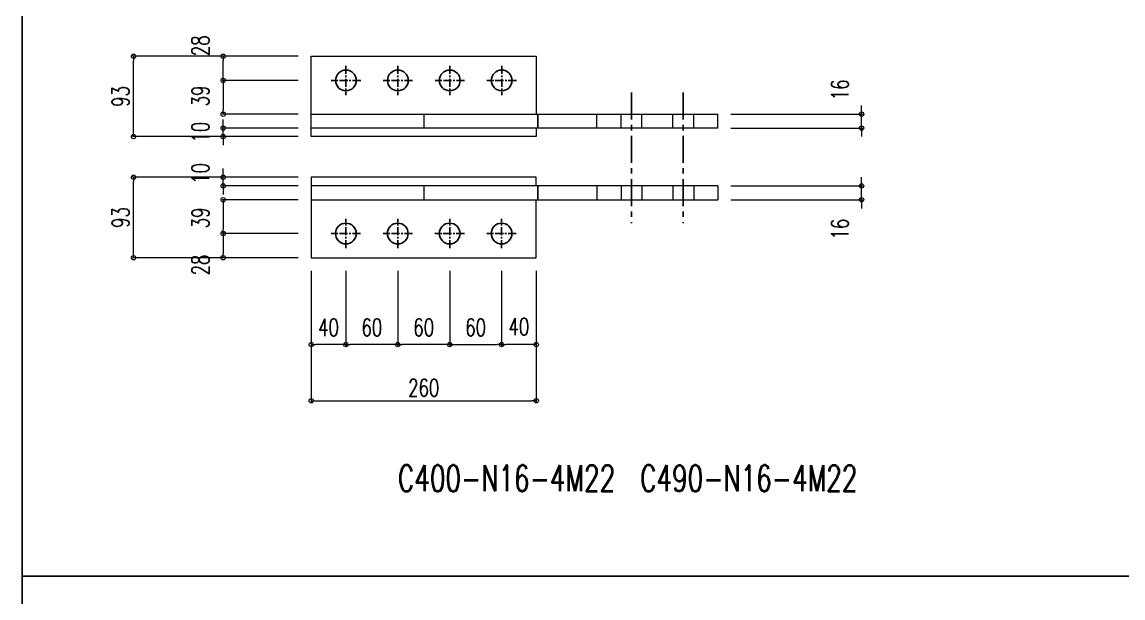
# Model space of a CAD drawing. Header units: millimetres. Extents: x -4568 to 36914, y -114 to 17788.
# Drawn here: x 23852 to 25124, y 10770 to 11436 of the extents above; entities that cross this region are included whole.
import ezdxf

# ---------------------------------------------------------------- set-up
doc = ezdxf.new("R2010")
doc.units = ezdxf.units.MM
doc.header["$LTSCALE"] = 5
for name, pattern in [('ACAD_ISO03W100', [30, 12, -18]), ('CENTER1', [10, 6.25, -1.25, 1.25, -1.25]), ('JIS_08_50', [53, 50, -1.125, 0.75, -1.125])]:
    doc.linetypes.add(name, pattern=pattern)
doc.layers.get('0').update_dxf_attribs({"color": 255})
doc.layers.get('DEFPOINTS').update_dxf_attribs({"color": 255})
for name, color, linetype in [('01', 7, 'Continuous'), ('CENTER', 2, 'JIS_08_50'), ('寸法', 4, 'Continuous'), ('補助線', 7, 'ACAD_ISO03W100'), ('金物', 142, 'Continuous')]:
    doc.layers.add(name, color=color, linetype=linetype)
doc.styles.add('KANJI', font='simplex.shx', dxfattribs={"width": 0.7, "bigfont": 'extfont2.shx'})
doc.styles.add('SUNPOU2', font='simplex.shx', dxfattribs={"width": 0.7, "height": 50, "bigfont": 'extfont2.shx'})
doc.dimstyles.new('一般寸法-小さめ', dxfattribs={"dimscale": 10, "dimtxt": 2, "dimasz": 0.5, "dimexe": 0.125, "dimexo": 1.5, "dimgap": 0.5, "dimtad": 1, "dimtxsty": 'KANJI', "dimblk": 'ORIGIN', "dimcen": 0, "dimclrd": 256, "dimclre": 256, "dimclrt": 256, "dimadec": 0, "dimazin": 0, "dimtfac": 1, "dimtmove": 2, "dimatfit": 2, "dimfxl": 1, "dimtolj": 2, "dimlwd": 5, "dimlwe": 5, "dimarcsym": 0})

# ---------------------------------------------------------------- blocks, each defined once
blk = doc.blocks.new('_Origin')
at = {"color": 0, "linetype": 'ByBlock', "lineweight": -2}
blk.add_line((0, 0), (-1, 0), dxfattribs=at)
blk.add_circle((0, 0), 0.5, dxfattribs=at)
blk = doc.blocks.new('*D248')
at = {"layer": 'DEFPOINTS', "color": 0, "transparency": 16777216}
for p in [(24084.3, 11396), (24186.1, 11396), (24186.1, 11368)]:
    blk.add_point(p, dxfattribs=at)
at = {"layer": '寸法', "lineweight": 5, "transparency": 16777216}
for p, q in [((24171.1, 11396), (24083, 11396)), ((24084.3, 11373), (24084.3, 11391)), ((24171.1, 11368), (24083, 11368))]:
    blk.add_line(p, q, dxfattribs=at)
at = {"layer": '寸法', "lineweight": 5, "transparency": 16777216, "xscale": 5, "yscale": 5, "zscale": 5}
for p, rotation in [((24084.3, 11396), 90), ((24084.3, 11368), 270)]:
    blk.add_blockref('_Origin', p, dxfattribs=dict(at, rotation=rotation))
at = {"layer": '寸法', "transparency": 16777216, "insert": (24058, 11408.1), "char_height": 20, "attachment_point": 5, "rotation": 90, "style": 'KANJI'}
blk.add_mtext('\\A2;28', dxfattribs=at)
blk = doc.blocks.new('*D493')
at = {"layer": 'DEFPOINTS', "color": 0, "transparency": 16777216}
for p in [(23980.7, 11396), (24186.1, 11396), (24186.1, 11303)]:
    blk.add_point(p, dxfattribs=at)
at = {"layer": '寸法', "lineweight": 5, "transparency": 16777216}
for p, q in [((24171.1, 11396), (23979.4, 11396)), ((23980.7, 11308), (23980.7, 11391)), ((24171.1, 11303), (23979.4, 11303))]:
    blk.add_line(p, q, dxfattribs=at)
at = {"layer": '寸法', "lineweight": 5, "transparency": 16777216, "xscale": 5, "yscale": 5, "zscale": 5}
for p, rotation in [((23980.7, 11396), 90), ((23980.7, 11303), 270)]:
    blk.add_blockref('_Origin', p, dxfattribs=dict(at, rotation=rotation))
at = {"layer": '寸法', "transparency": 16777216, "insert": (23965.7, 11349.5), "char_height": 20, "attachment_point": 5, "rotation": 90, "style": 'KANJI'}
blk.add_mtext('\\A2;93', dxfattribs=at)
blk = doc.blocks.new('*D249')
at = {"layer": 'DEFPOINTS', "color": 0, "transparency": 16777216}
for p in [(24656.1, 11246), (24822.2, 11246), (24656.1, 11230)]:
    blk.add_point(p, dxfattribs=at)
at = {"layer": '寸法', "lineweight": 5, "transparency": 16777216}
for p, q in [((24822.2, 11251), (24822.2, 11256)), ((24671.1, 11246), (24823.5, 11246)), ((24822.2, 11230), (24822.2, 11246)), ((24671.1, 11230), (24823.5, 11230)), ((24822.2, 11225), (24822.2, 11220))]:
    blk.add_line(p, q, dxfattribs=at)
at = {"layer": '寸法', "lineweight": 5, "transparency": 16777216, "xscale": 5, "yscale": 5, "zscale": 5}
for p, rotation in [((24822.2, 11246), 270), ((24822.2, 11230), 90)]:
    blk.add_blockref('_Origin', p, dxfattribs=dict(at, rotation=rotation))
at = {"layer": '寸法', "transparency": 16777216, "insert": (24797.2, 11196.1), "char_height": 20, "attachment_point": 5, "rotation": 90, "style": 'KANJI'}
blk.add_mtext('\\A2;16', dxfattribs=at)
blk = doc.blocks.new('*D494')
at = {"layer": 'DEFPOINTS', "color": 0, "transparency": 16777216}
for p in [(24656.1, 11329), (24822.2, 11329), (24656.1, 11313)]:
    blk.add_point(p, dxfattribs=at)
at = {"layer": '寸法', "lineweight": 5, "transparency": 16777216}
for p, q in [((24822.2, 11334), (24822.2, 11339)), ((24671.1, 11329), (24823.5, 11329)), ((24822.2, 11313), (24822.2, 11329)), ((24671.1, 11313), (24823.5, 11313)), ((24822.2, 11308), (24822.2, 11303))]:
    blk.add_line(p, q, dxfattribs=at)
at = {"layer": '寸法', "lineweight": 5, "transparency": 16777216, "xscale": 5, "yscale": 5, "zscale": 5}
for p, rotation in [((24822.2, 11329), 270), ((24822.2, 11313), 90)]:
    blk.add_blockref('_Origin', p, dxfattribs=dict(at, rotation=rotation))
at = {"layer": '寸法', "transparency": 16777216, "insert": (24797.2, 11357.1), "char_height": 20, "attachment_point": 5, "rotation": 90, "style": 'KANJI'}
blk.add_mtext('\\A2;16', dxfattribs=at)
blk = doc.blocks.new('*D495')
at = {"layer": 'DEFPOINTS', "color": 0, "transparency": 16777216}
for p in [(24084.3, 11313), (24186.1, 11313), (24186.1, 11303)]:
    blk.add_point(p, dxfattribs=at)
at = {"layer": '寸法', "lineweight": 5, "transparency": 16777216}
for p, q in [((24171.1, 11313), (24083, 11313)), ((24084.3, 11318), (24084.3, 11323)), ((24084.3, 11303), (24084.3, 11313)), ((24171.1, 11303), (24083, 11303)), ((24084.3, 11298), (24084.3, 11293))]:
    blk.add_line(p, q, dxfattribs=at)
at = {"layer": '寸法', "lineweight": 5, "transparency": 16777216, "xscale": 5, "yscale": 5, "zscale": 5}
for p, rotation in [((24084.3, 11313), 270), ((24084.3, 11303), 90)]:
    blk.add_blockref('_Origin', p, dxfattribs=dict(at, rotation=rotation))
at = {"layer": '寸法', "transparency": 16777216, "insert": (24058, 11308.2), "char_height": 20, "attachment_point": 5, "rotation": 90, "style": 'KANJI'}
blk.add_mtext('\\A2;10', dxfattribs=at)
blk = doc.blocks.new('*D253')
at = {"layer": 'DEFPOINTS', "color": 0, "transparency": 16777216}
for p in [(24186.1, 11191), (24084.3, 11163), (24186.1, 11163)]:
    blk.add_point(p, dxfattribs=at)
at = {"layer": '寸法', "lineweight": 5, "transparency": 16777216}
for p, q in [((24171.1, 11191), (24083, 11191)), ((24084.3, 11186), (24084.3, 11168)), ((24171.1, 11163), (24083, 11163))]:
    blk.add_line(p, q, dxfattribs=at)
at = {"layer": '寸法', "lineweight": 5, "transparency": 16777216, "xscale": 5, "yscale": 5, "zscale": 5}
for p, rotation in [((24084.3, 11191), 90), ((24084.3, 11163), 270)]:
    blk.add_blockref('_Origin', p, dxfattribs=dict(at, rotation=rotation))
at = {"layer": '寸法', "transparency": 16777216, "insert": (24058, 11154.6), "char_height": 20, "attachment_point": 5, "rotation": 90, "style": 'KANJI'}
blk.add_mtext('\\A2;28', dxfattribs=at)
blk = doc.blocks.new('*D498')
at = {"layer": 'DEFPOINTS', "color": 0, "transparency": 16777216}
for p in [(23980.7, 11256), (24186.1, 11256), (24186.1, 11163)]:
    blk.add_point(p, dxfattribs=at)
at = {"layer": '寸法', "lineweight": 5, "transparency": 16777216}
for p, q in [((24171.1, 11256), (23979.4, 11256)), ((23980.7, 11168), (23980.7, 11251)), ((24171.1, 11163), (23979.4, 11163))]:
    blk.add_line(p, q, dxfattribs=at)
at = {"layer": '寸法', "lineweight": 5, "transparency": 16777216, "xscale": 5, "yscale": 5, "zscale": 5}
for p, rotation in [((23980.7, 11256), 90), ((23980.7, 11163), 270)]:
    blk.add_blockref('_Origin', p, dxfattribs=dict(at, rotation=rotation))
at = {"layer": '寸法', "transparency": 16777216, "insert": (23965.7, 11209.5), "char_height": 20, "attachment_point": 5, "rotation": 90, "style": 'KANJI'}
blk.add_mtext('\\A2;93', dxfattribs=at)
blk = doc.blocks.new('*D254')
at = {"layer": 'DEFPOINTS', "color": 0, "transparency": 16777216}
for p in [(24084.3, 11256), (24186.1, 11256), (24186.1, 11246)]:
    blk.add_point(p, dxfattribs=at)
at = {"layer": '寸法', "lineweight": 5, "transparency": 16777216}
for p, q in [((24084.3, 11261), (24084.3, 11266)), ((24171.1, 11256), (24083, 11256)), ((24084.3, 11246), (24084.3, 11256)), ((24171.1, 11246), (24083, 11246)), ((24084.3, 11241), (24084.3, 11236))]:
    blk.add_line(p, q, dxfattribs=at)
at = {"layer": '寸法', "lineweight": 5, "transparency": 16777216, "xscale": 5, "yscale": 5, "zscale": 5}
for p, rotation in [((24084.3, 11256), 270), ((24084.3, 11246), 90)]:
    blk.add_blockref('_Origin', p, dxfattribs=dict(at, rotation=rotation))
at = {"layer": '寸法', "transparency": 16777216, "insert": (24058, 11260.5), "char_height": 20, "attachment_point": 5, "rotation": 90, "style": 'KANJI'}
blk.add_mtext('\\A2;10', dxfattribs=at)
blk = doc.blocks.new('*D499')
at = {"layer": 'DEFPOINTS', "color": 0, "transparency": 16777216}
for p in [(24186.1, 11163), (24446.1, 11163), (24446.1, 10997.6)]:
    blk.add_point(p, dxfattribs=at)
at = {"layer": '寸法', "lineweight": 5, "transparency": 16777216}
for p, q in [((24186.1, 11148), (24186.1, 10996.4)), ((24446.1, 11148), (24446.1, 10996.4)), ((24191.1, 10997.6), (24441.1, 10997.6))]:
    blk.add_line(p, q, dxfattribs=at)
at = {"layer": '寸法', "lineweight": 5, "transparency": 16777216, "xscale": 5, "yscale": 5, "zscale": 5, "rotation": 180}
blk.add_blockref('_Origin', (24186.1, 10997.6), dxfattribs=at)
at = {"layer": '寸法', "lineweight": 5, "transparency": 16777216, "xscale": 5, "yscale": 5, "zscale": 5}
blk.add_blockref('_Origin', (24446.1, 10997.6), dxfattribs=at)
at = {"layer": '寸法', "transparency": 16777216, "insert": (24316.1, 11012.6), "char_height": 20, "attachment_point": 5, "style": 'KANJI'}
blk.add_mtext('\\A2;260', dxfattribs=at)
blk = doc.blocks.new('*D255')
at = {"layer": 'DEFPOINTS', "color": 0, "transparency": 16777216}
for p in [(24186.1, 11163), (24226.1, 11163), (24186.1, 11062.5)]:
    blk.add_point(p, dxfattribs=at)
at = {"layer": '寸法', "lineweight": 5, "transparency": 16777216}
for p, q in [((24186.1, 11148), (24186.1, 11061.3)), ((24226.1, 11148), (24226.1, 11061.3)), ((24221.1, 11062.5), (24191.1, 11062.5))]:
    blk.add_line(p, q, dxfattribs=at)
at = {"layer": '寸法', "lineweight": 5, "transparency": 16777216, "xscale": 5, "yscale": 5, "zscale": 5, "rotation": 180}
blk.add_blockref('_Origin', (24186.1, 11062.5), dxfattribs=at)
at = {"layer": '寸法', "lineweight": 5, "transparency": 16777216, "xscale": 5, "yscale": 5, "zscale": 5}
blk.add_blockref('_Origin', (24226.1, 11062.5), dxfattribs=at)
at = {"layer": '寸法', "transparency": 16777216, "insert": (24206.1, 11082.5), "char_height": 20, "attachment_point": 5, "style": 'KANJI'}
blk.add_mtext('\\A2;40', dxfattribs=at)
blk = doc.blocks.new('*D256')
at = {"layer": 'DEFPOINTS', "color": 0, "transparency": 16777216}
for p in [(24226.1, 11163), (24286.1, 11163), (24226.1, 11062.5)]:
    blk.add_point(p, dxfattribs=at)
at = {"layer": '寸法', "lineweight": 5, "transparency": 16777216}
for p, q in [((24226.1, 11148), (24226.1, 11061.3)), ((24286.1, 11148), (24286.1, 11061.3)), ((24281.1, 11062.5), (24231.1, 11062.5))]:
    blk.add_line(p, q, dxfattribs=at)
at = {"layer": '寸法', "lineweight": 5, "transparency": 16777216, "xscale": 5, "yscale": 5, "zscale": 5, "rotation": 180}
blk.add_blockref('_Origin', (24226.1, 11062.5), dxfattribs=at)
at = {"layer": '寸法', "lineweight": 5, "transparency": 16777216, "xscale": 5, "yscale": 5, "zscale": 5}
blk.add_blockref('_Origin', (24286.1, 11062.5), dxfattribs=at)
at = {"layer": '寸法', "transparency": 16777216, "insert": (24256.1, 11082.5), "char_height": 20, "attachment_point": 5, "style": 'KANJI'}
blk.add_mtext('\\A2;60', dxfattribs=at)
blk = doc.blocks.new('*D257')
at = {"layer": 'DEFPOINTS', "color": 0, "transparency": 16777216}
for p in [(24286.1, 11163), (24346.1, 11163), (24286.1, 11062.5)]:
    blk.add_point(p, dxfattribs=at)
at = {"layer": '寸法', "lineweight": 5, "transparency": 16777216}
for p, q in [((24286.1, 11148), (24286.1, 11061.3)), ((24346.1, 11148), (24346.1, 11061.3)), ((24341.1, 11062.5), (24291.1, 11062.5))]:
    blk.add_line(p, q, dxfattribs=at)
at = {"layer": '寸法', "lineweight": 5, "transparency": 16777216, "xscale": 5, "yscale": 5, "zscale": 5, "rotation": 180}
blk.add_blockref('_Origin', (24286.1, 11062.5), dxfattribs=at)
at = {"layer": '寸法', "lineweight": 5, "transparency": 16777216, "xscale": 5, "yscale": 5, "zscale": 5}
blk.add_blockref('_Origin', (24346.1, 11062.5), dxfattribs=at)
at = {"layer": '寸法', "transparency": 16777216, "insert": (24316.1, 11082.5), "char_height": 20, "attachment_point": 5, "style": 'KANJI'}
blk.add_mtext('\\A2;60', dxfattribs=at)
blk = doc.blocks.new('*D258')
at = {"layer": 'DEFPOINTS', "color": 0, "transparency": 16777216}
for p in [(24346.1, 11163), (24406.1, 11163), (24406.1, 11062.5)]:
    blk.add_point(p, dxfattribs=at)
at = {"layer": '寸法', "lineweight": 5, "transparency": 16777216}
for p, q in [((24346.1, 11148), (24346.1, 11061.3)), ((24406.1, 11148), (24406.1, 11061.3)), ((24351.1, 11062.5), (24401.1, 11062.5))]:
    blk.add_line(p, q, dxfattribs=at)
at = {"layer": '寸法', "lineweight": 5, "transparency": 16777216, "xscale": 5, "yscale": 5, "zscale": 5, "rotation": 180}
blk.add_blockref('_Origin', (24346.1, 11062.5), dxfattribs=at)
at = {"layer": '寸法', "lineweight": 5, "transparency": 16777216, "xscale": 5, "yscale": 5, "zscale": 5}
blk.add_blockref('_Origin', (24406.1, 11062.5), dxfattribs=at)
at = {"layer": '寸法', "transparency": 16777216, "insert": (24376.1, 11082.5), "char_height": 20, "attachment_point": 5, "style": 'KANJI'}
blk.add_mtext('\\A2;60', dxfattribs=at)
blk = doc.blocks.new('*D259')
at = {"layer": 'DEFPOINTS', "color": 0, "transparency": 16777216}
for p in [(24406.1, 11163), (24446.1, 11163), (24406.1, 11062.5)]:
    blk.add_point(p, dxfattribs=at)
at = {"layer": '寸法', "lineweight": 5, "transparency": 16777216}
for p, q in [((24406.1, 11148), (24406.1, 11061.3)), ((24446.1, 11148), (24446.1, 11061.3)), ((24441.1, 11062.5), (24411.1, 11062.5))]:
    blk.add_line(p, q, dxfattribs=at)
at = {"layer": '寸法', "lineweight": 5, "transparency": 16777216, "xscale": 5, "yscale": 5, "zscale": 5, "rotation": 180}
blk.add_blockref('_Origin', (24406.1, 11062.5), dxfattribs=at)
at = {"layer": '寸法', "lineweight": 5, "transparency": 16777216, "xscale": 5, "yscale": 5, "zscale": 5}
blk.add_blockref('_Origin', (24446.1, 11062.5), dxfattribs=at)
at = {"layer": '寸法', "transparency": 16777216, "insert": (24426.1, 11083.3), "char_height": 20, "attachment_point": 5, "style": 'KANJI'}
blk.add_mtext('\\A2;40', dxfattribs=at)
blk = doc.blocks.new('*D261')
at = {"layer": 'DEFPOINTS', "color": 0, "transparency": 16777216}
for p in [(24186.1, 11368), (24084.3, 11329), (24186.1, 11329)]:
    blk.add_point(p, dxfattribs=at)
at = {"layer": '寸法', "lineweight": 5, "transparency": 16777216}
for p, q in [((24171.1, 11368), (24083, 11368)), ((24084.3, 11363), (24084.3, 11334)), ((24171.1, 11329), (24083, 11329))]:
    blk.add_line(p, q, dxfattribs=at)
at = {"layer": '寸法', "lineweight": 5, "transparency": 16777216, "xscale": 5, "yscale": 5, "zscale": 5}
for p, rotation in [((24084.3, 11368), 90), ((24084.3, 11329), 270)]:
    blk.add_blockref('_Origin', p, dxfattribs=dict(at, rotation=rotation))
at = {"layer": '寸法', "transparency": 16777216, "insert": (24058, 11350), "char_height": 20, "attachment_point": 5, "rotation": 90, "style": 'KANJI'}
blk.add_mtext('\\A2;39', dxfattribs=at)
blk = doc.blocks.new('*D262')
at = {"layer": 'DEFPOINTS', "color": 0, "transparency": 16777216}
for p in [(24186.1, 11230), (24084.3, 11191), (24186.1, 11191)]:
    blk.add_point(p, dxfattribs=at)
at = {"layer": '寸法', "lineweight": 5, "transparency": 16777216}
for p, q in [((24171.1, 11230), (24083, 11230)), ((24084.3, 11225), (24084.3, 11196)), ((24171.1, 11191), (24083, 11191))]:
    blk.add_line(p, q, dxfattribs=at)
at = {"layer": '寸法', "lineweight": 5, "transparency": 16777216, "xscale": 5, "yscale": 5, "zscale": 5}
for p, rotation in [((24084.3, 11230), 90), ((24084.3, 11191), 270)]:
    blk.add_blockref('_Origin', p, dxfattribs=dict(at, rotation=rotation))
at = {"layer": '寸法', "transparency": 16777216, "insert": (24058, 11209), "char_height": 20, "attachment_point": 5, "rotation": 90, "style": 'KANJI'}
blk.add_mtext('\\A2;39', dxfattribs=at)

msp = doc.modelspace()

# ---------------------------------------------------------------- linework, layer by layer
at = {"layer": '01', "ltscale": 2}
for points in [[(23851.831, 11896.004), (25251.831, 11896.004), (25251.831, 10794.886), (23851.831, 10794.886)], [(23851.831, 10794.886), (26651.831, 10794.886), (26651.831, 10645.542), (23851.831, 10645.542)]]:
    msp.add_lwpolyline(points, close=True, dxfattribs=at)
at = {"layer": 'CENTER', "color": 7, "linetype": 'CENTER1'}
for p, q in [((24556.106, 11354.004), (24556.106, 11203.004)), ((24616.106, 11354.004), (24616.106, 11203.004))]:
    msp.add_line(p, q, dxfattribs=at)
at = {"layer": '寸法', "linetype": 'CENTER1', "ltscale": 0.3}
for p, q in [((24226.217, 11385.007), (24226.217, 11351.007)), ((24286.217, 11385.007), (24286.217, 11351.007)), ((24346.217, 11385.007), (24346.217, 11351.007)), ((24406.217, 11385.007), (24406.217, 11351.007)), ((24243.217, 11368.007), (24209.217, 11368.007)), ((24303.217, 11368.007), (24269.217, 11368.007)), ((24363.217, 11368.007), (24329.217, 11368.007)), ((24423.217, 11368.007), (24389.217, 11368.007)), ((24226.106, 11174.004), (24226.106, 11208.004)), ((24286.106, 11174.004), (24286.106, 11208.004)), ((24346.106, 11174.004), (24346.106, 11208.004)), ((24406.106, 11174.004), (24406.106, 11208.004)), ((24243.106, 11191.004), (24209.106, 11191.004)), ((24303.106, 11191.004), (24269.106, 11191.004)), ((24363.106, 11191.004), (24329.106, 11191.004)), ((24423.106, 11191.004), (24389.106, 11191.004))]:
    msp.add_line(p, q, dxfattribs=at)
at = {"layer": '補助線', "lineweight": 18}
for p, q in [((24544.106, 11313.004), (24544.106, 11329.004)), ((24568.106, 11313.004), (24568.106, 11329.004)), ((24604.106, 11313.004), (24604.106, 11329.004)), ((24628.106, 11313.004), (24628.106, 11329.004)), ((24544.106, 11246.004), (24544.106, 11230.004)), ((24568.106, 11246.004), (24568.106, 11230.004)), ((24604.106, 11246.004), (24604.106, 11230.004)), ((24628.106, 11246.004), (24628.106, 11230.004))]:
    msp.add_line(p, q, dxfattribs=at)
at = {"layer": '金物', "lineweight": 18}
for p, q in [((24186.106, 11303.004), (24186.106, 11396.004)), ((24186.106, 11396.004), (24446.106, 11396.004)), ((24446.106, 11396.004), (24446.106, 11329.004)), ((24186.106, 11329.004), (24656.106, 11329.004)), ((24316.106, 11329.004), (24316.106, 11313.004)), ((24516.106, 11313.004), (24516.106, 11329.004)), ((24656.106, 11313.004), (24656.106, 11329.004)), ((24656.106, 11313.004), (24186.106, 11313.004)), ((24446.106, 11313.004), (24446.106, 11303.004)), ((24446.106, 11303.004), (24186.106, 11303.004)), ((24186.106, 11256.004), (24186.106, 11163.004)), ((24446.106, 11256.004), (24186.106, 11256.004)), ((24446.106, 11246.004), (24446.106, 11256.004)), ((24656.106, 11246.004), (24186.106, 11246.004)), ((24316.106, 11246.004), (24316.106, 11230.004)), ((24516.106, 11246.004), (24516.106, 11230.004)), ((24656.106, 11246.004), (24656.106, 11230.004)), ((24186.106, 11230.004), (24656.106, 11230.004)), ((24446.106, 11163.004), (24446.106, 11230.004)), ((24186.106, 11163.004), (24446.106, 11163.004))]:
    msp.add_line(p, q, dxfattribs=at)
at = {"layer": '金物', "ltscale": 2}
for p, q in [((24448.106, 11329.004), (24448.106, 11313.004)), ((24448.106, 11246.004), (24448.106, 11230.004))]:
    msp.add_line(p, q, dxfattribs=at)
at = {"layer": '金物', "ltscale": 2.5}
for centre in [(24226.217, 11368.007), (24286.217, 11368.007), (24346.217, 11368.007), (24406.217, 11368.007), (24226.106, 11191.004), (24286.106, 11191.004), (24346.106, 11191.004), (24406.106, 11191.004)]:
    msp.add_circle(centre, 12, dxfattribs=at)

# ---------------------------------------------------------------- texts
at = {"layer": '寸法', "ltscale": 2, "insert": (24551.831, 10907.987), "char_height": 30, "width": 1400, "attachment_point": 5, "style": 'SUNPOU2'}
msp.add_mtext('C400-N16-4M22  C490-N16-4M22', dxfattribs=at)

# ---------------------------------------------------------------- dimensions: what is measured, and where the dimension line sits
at = {"layer": '寸法'}
for base, p1, p2, angle, picture, middle in [((24084.298, 11396.004), (24186.106, 11368.007), (24186.106, 11396.004), 90, '*D248', (24058.048, 11408.095)), ((24084.298, 11329.004), (24186.106, 11368.007), (24186.106, 11329.004), 90, '*D261', (24058.048, 11350.004)), ((24822.226, 11329.004), (24656.106, 11313.004), (24656.106, 11329.004), 270, '*D494', (24797.226, 11357.134)), ((24084.298, 11313.004), (24186.106, 11303.004), (24186.106, 11313.004), 270, '*D495', (24058.048, 11308.153)), ((24084.298, 11256.004), (24186.106, 11246.004), (24186.106, 11256.004), 270, '*D254', (24058.048, 11260.461)), ((24822.226, 11246.004), (24656.106, 11230.004), (24656.106, 11246.004), 270, '*D249', (24797.226, 11196.126)), ((24084.298, 11191.004), (24186.106, 11230.004), (24186.106, 11191.004), 90, '*D262', (24058.048, 11209.004)), ((24084.298, 11163.004), (24186.106, 11191.004), (24186.106, 11163.004), 90, '*D253', (24058.048, 11154.56))]:
    dim = msp.add_linear_dim(base=base, p1=p1, p2=p2, angle=angle, dimstyle='一般寸法-小さめ', dxfattribs=at)
    dim.commit()
    dim.dimension.update_dxf_attribs({"geometry": picture, "text_midpoint": middle, "dimtype": 160})
for base, p1, p2, picture, middle in [((23980.679, 11396.004), (24186.106, 11303.004), (24186.106, 11396.004), '*D493', (23965.679, 11349.504)), ((23980.679, 11256.004), (24186.106, 11163.004), (24186.106, 11256.004), '*D498', (23965.679, 11209.504))]:
    dim = msp.add_linear_dim(base=base, p1=p1, p2=p2, angle=270, dimstyle='一般寸法-小さめ', dxfattribs=at)
    dim.commit()
    dim.dimension.update_dxf_attribs({"geometry": picture, "text_midpoint": middle})
dim = msp.add_linear_dim(base=(24446.106, 10997.647), p1=(24186.106, 11163.004), p2=(24446.106, 11163.004), dimstyle='一般寸法-小さめ', dxfattribs=at)
dim.commit()
dim.dimension.update_dxf_attribs({"geometry": '*D499', "text_midpoint": (24316.106, 11012.647)})
for base, p1, p2, picture, middle in [((24186.106, 11062.524), (24226.106, 11163.004), (24186.106, 11163.004), '*D255', (24206.106, 11082.524)), ((24226.106, 11062.524), (24286.106, 11163.004), (24226.106, 11163.004), '*D256', (24256.106, 11082.524)), ((24286.106, 11062.524), (24346.106, 11163.004), (24286.106, 11163.004), '*D257', (24316.106, 11082.524)), ((24406.106, 11062.524), (24346.106, 11163.004), (24406.106, 11163.004), '*D258', (24376.106, 11082.524)), ((24406.106, 11062.524), (24446.106, 11163.004), (24406.106, 11163.004), '*D259', (24426.106, 11083.286))]:
    dim = msp.add_linear_dim(base=base, p1=p1, p2=p2, dimstyle='一般寸法-小さめ', dxfattribs=at)
    dim.commit()
    dim.dimension.update_dxf_attribs({"geometry": picture, "text_midpoint": middle, "dimtype": 160})

doc.saveas('drawing.dxf')
